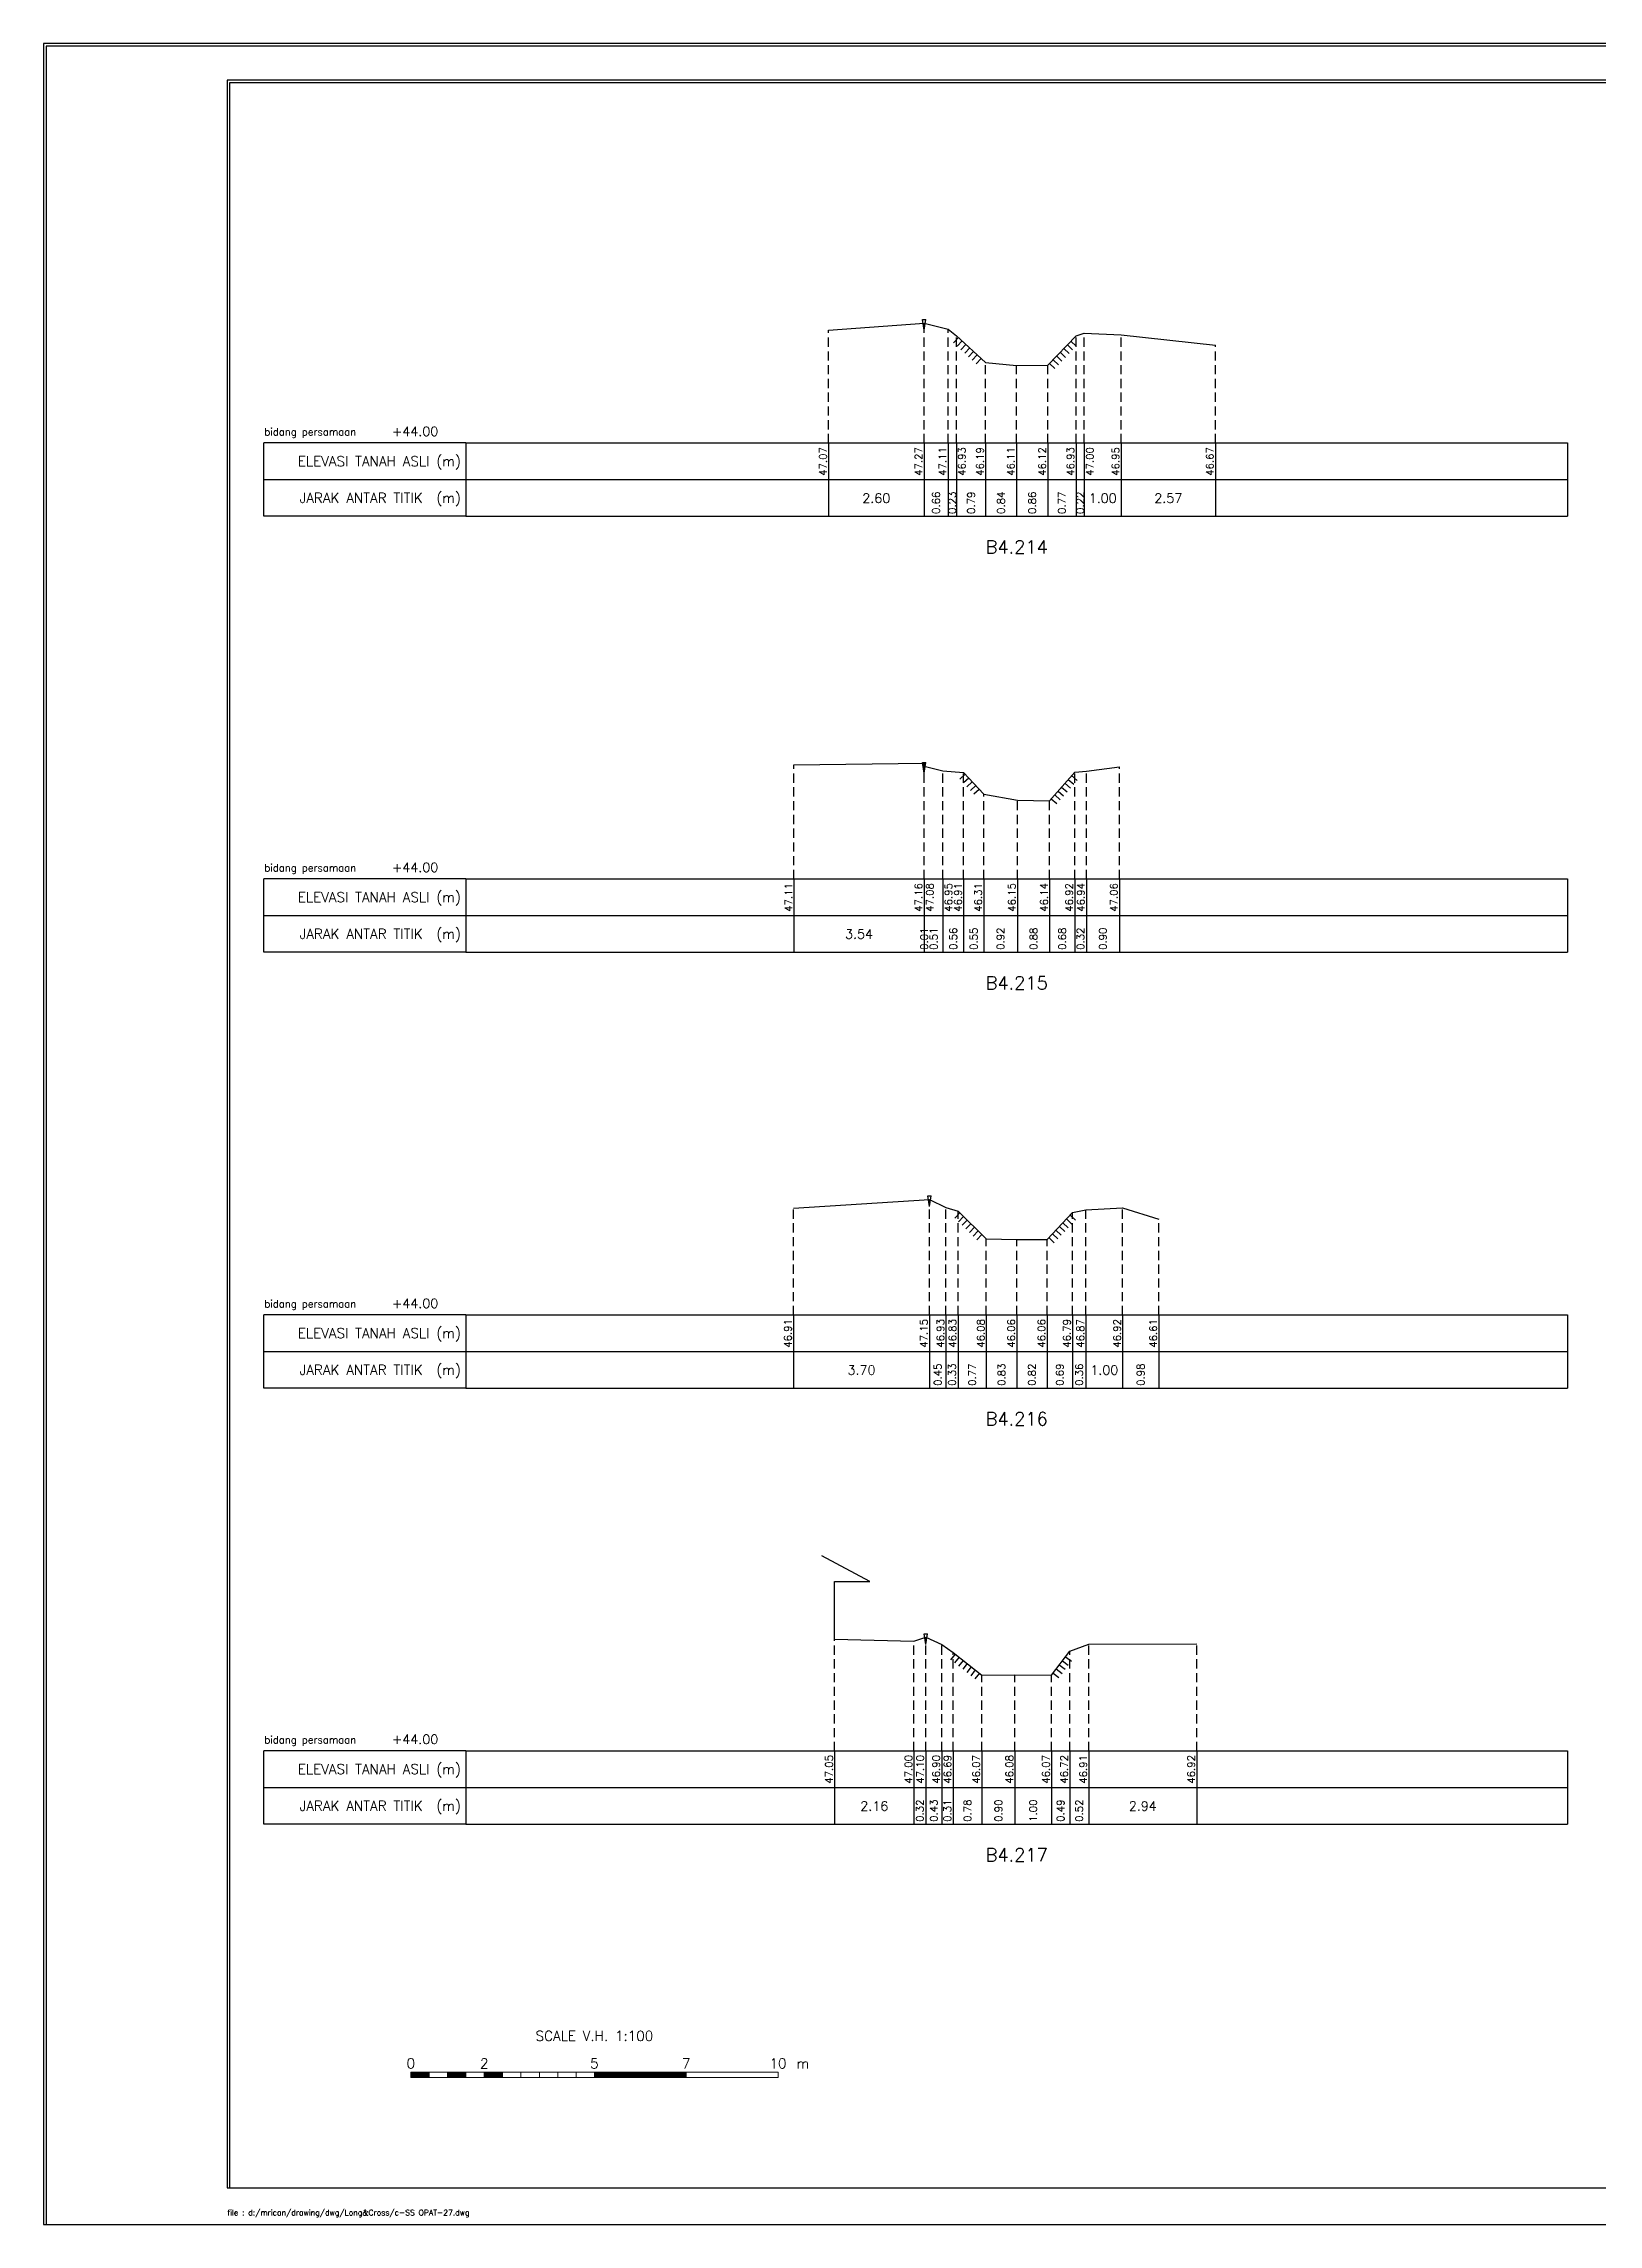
# Model space of a CAD drawing. Header units: inches. Extents: x -11 to 3175, y -842 to -783.
# Drawn here: x 2231 to 2273.3, y -842 to -782.6 of the extents above; entities that cross this region are included whole.
import ezdxf
from ezdxf.enums import TextEntityAlignment as Align

# ---------------------------------------------------------------- set-up
doc = ezdxf.new("R2010")
doc.units = ezdxf.units.IN
doc.header["$MEASUREMENT"] = 0
doc.linetypes.add('DASHED2', pattern=[0.375, 0.25, -0.125])
doc.layers.add('KOP', color=7, linetype='Continuous')
doc.layers.add('pelengkap', color=7, linetype='Continuous')
doc.styles.add('ARIAL', font='arial.ttf')
doc.styles.add('battang01', font='arial.ttf')
doc.styles.add('L100', font='simplex.shx', dxfattribs={"height": 0.254})
doc.styles.add('L140', font='simplex.shx', dxfattribs={"height": 0.356})
doc.styles.add('L60', font='simplex.shx', dxfattribs={"height": 0.152})
doc.styles.add('L80', font='simplex.shx', dxfattribs={"height": 0.203})
doc.styles.add('ROMANS-N', font='ROMANS.SHX', dxfattribs={"width": 0.8})
doc.styles.add('SONDU', font='arial.ttf')
doc.styles.get("Standard").update_dxf_attribs({"font": 'simplex.shx'})
doc.styles.add('STYLE1', font='arial.ttf', dxfattribs={"height": 0.2})

# ---------------------------------------------------------------- blocks, each defined once
blk = doc.blocks.new('kop')
at = {"layer": 'KOP'}
h = blk.add_hatch(color=3, dxfattribs=at)
h.paths.add_polyline_path([(609.87, 69.8), (591.81, 69.8), (591.81, 51.91), (609.87, 51.91)])
h.paths.add_polyline_path([(592.1, 52.25), (592.1, 69.5), (609.53, 69.5), (609.53, 52.25)], flags=16)
edge = h.paths.add_edge_path(flags=0)
edge.add_line((608.87, 52.91), (601.67, 52.91))
edge.add_ellipse((597.68, 52.92), major_axis=(2.82, 2.82), ratio=1, start_angle=314.84704, end_angle=495.15296)
edge.add_line((593.69, 52.91), (592.76, 52.91))
edge.add_line((592.76, 52.91), (592.76, 58.63))
edge.add_line((592.76, 58.63), (595.43, 58.63))
edge.add_ellipse((595.43, 63.37), major_axis=(-3.35, 3.35), ratio=1, start_angle=135, end_angle=315)
edge.add_line((595.43, 68.11), (595.43, 68.84))
edge.add_line((595.43, 68.84), (601.65, 68.84))
edge.add_line((601.65, 68.84), (601.65, 58.59))
edge.add_ellipse((604.86, 58.63), major_axis=(2.26, 2.26), ratio=1, start_angle=135.57378, end_angle=315)
edge.add_line((608.06, 58.63), (608.87, 58.63))
edge.add_line((608.87, 58.63), (608.87, 52.91))
h = blk.add_hatch(dxfattribs=at)
h.set_pattern_fill('ANSI31', color=21)
h.paths.add_polyline_path([(609.53, 69.5), (592.1, 69.5), (592.1, 52.25), (609.53, 52.25)])
edge = h.paths.add_edge_path(flags=16)
edge.add_line((608.06, 58.63), (608.87, 58.63))
edge.add_line((608.87, 58.63), (608.87, 52.91))
edge.add_line((608.87, 52.91), (601.67, 52.91))
edge.add_ellipse((597.68, 52.92), major_axis=(-2.82, 2.82), ratio=1, start_angle=224.84704, end_angle=405.15296)
edge.add_line((593.69, 52.91), (592.76, 52.91))
edge.add_line((592.76, 52.91), (592.76, 58.63))
edge.add_line((592.76, 58.63), (595.43, 58.63))
edge.add_ellipse((595.43, 63.37), major_axis=(-3.35, 3.35), ratio=1, start_angle=135, end_angle=315)
edge.add_line((595.43, 68.11), (595.43, 68.84))
edge.add_line((595.43, 68.84), (601.65, 68.84))
edge.add_line((601.65, 68.84), (601.65, 58.59))
edge.add_ellipse((604.86, 58.63), major_axis=(-2.26, 2.26), ratio=1, start_angle=45.57378, end_angle=225)
h = blk.add_hatch(color=3, dxfattribs=at)
edge = h.paths.add_edge_path()
edge.add_line((601.65, 68.84), (595.43, 68.84))
edge.add_line((595.43, 68.84), (595.43, 68.11))
edge.add_ellipse((595.43, 63.37), major_axis=(-3.35, 3.35), ratio=1, start_angle=135, end_angle=315, ccw=False)
edge.add_line((595.43, 58.63), (592.76, 58.63))
edge.add_line((592.76, 58.63), (592.76, 52.91))
edge.add_line((592.76, 52.91), (593.69, 52.91))
edge.add_ellipse((597.68, 52.92), major_axis=(-2.82, 2.82), ratio=1, start_angle=-135.15296, end_angle=45.15296, ccw=False)
edge.add_line((601.67, 52.91), (608.87, 52.91))
edge.add_line((608.87, 52.91), (608.87, 58.63))
edge.add_line((608.87, 58.63), (608.06, 58.63))
edge.add_ellipse((604.86, 58.63), major_axis=(2.26, 2.26), ratio=1, start_angle=134.42622, end_angle=315, ccw=False)
edge.add_line((601.65, 58.66), (601.65, 68.84))
h = blk.add_hatch(dxfattribs=at)
h.set_pattern_fill('ANSI31', color=41)
h.paths.add_polyline_path([(595.59, 25.44), (591.99, 25.44), (591.99, 22.12), (595.59, 22.12)])
h.paths.add_polyline_path([(594.83, 23.8), (595.49, 22.51), (594.95, 22.51), (594.37, 23.59), (594.37, 22.51), (593.85, 22.51), (593.85, 24.73), (593.24, 22.51), (592.84, 22.51), (592.12, 25.05), (592.67, 25.05), (593.03, 23.54), (593.41, 25.05), (594.37, 25.05), (594.37, 23.99), (594.89, 25.05), (595.46, 25.05)], flags=16)
at = {"color": 2}
blk.add_lwpolyline([(-49.29, -9.99), (790.69, -9.99), (790.69, 583.29), (-49.29, 583.29)], close=True, dxfattribs=at)
at = {"color": 6}
blk.add_lwpolyline([(0.65, 0), (780.7, 0), (780.7, 573.3), (0.65, 573.3)], close=True, dxfattribs=at)
at = {"layer": 'KOP', "color": 5}
for p, q in [((590.8, 70.96), (590.8, 29.98)), ((590.8, 70.96), (780.7, 70.96)), ((400.9, 29.98), (400.9, 0)), ((400.9, 29.98), (590.8, 29.98)), ((590.8, 29.98), (590.8, 0))]:
    blk.add_line(p, q, dxfattribs=at)
at = {"layer": 'KOP', "color": 3}
for p, q in [((591.81, 69.8), (609.87, 69.8)), ((591.81, 51.91), (591.81, 69.8)), ((592.1, 69.5), (609.53, 69.5)), ((592.1, 52.25), (592.1, 69.5)), ((595.43, 68.84), (595.43, 68.11)), ((595.43, 68.84), (601.65, 68.84)), ((601.65, 58.59), (601.65, 68.84)), ((609.53, 69.5), (609.53, 52.25)), ((609.87, 69.8), (609.87, 51.91)), ((592.76, 52.91), (592.76, 58.63)), ((595.43, 58.63), (592.76, 58.63)), ((608.87, 58.63), (608.06, 58.63)), ((608.87, 58.63), (608.87, 52.91)), ((609.87, 51.91), (591.81, 51.91)), ((609.53, 52.25), (592.1, 52.25)), ((593.69, 52.91), (592.76, 52.91)), ((608.87, 52.91), (601.67, 52.91)), ((720.73, 43.98), (780.7, 43.98)), ((720.73, 36.98), (780.7, 36.98)), ((415.9, 29.98), (415.9, 0)), ((430.89, 29.98), (430.89, 0)), ((545.83, 29.98), (545.83, 0)), ((560.82, 29.98), (560.82, 0)), ((575.81, 29.98), (575.81, 0)), ((655.77, 29.98), (655.77, 11.99)), ((675.76, 29.98), (675.76, 0)), ((705.74, 29.98), (705.74, 0)), ((400.9, 24.99), (590.8, 24.99)), ((655.77, 23.99), (720.73, 23.99)), ((720.73, 23.99), (780.7, 23.99)), ((400.9, 19.99), (590.8, 19.99)), ((655.77, 17.99), (720.73, 17.99)), ((720.73, 17.99), (780.7, 17.99)), ((740.72, 17.99), (740.72, 0)), ((400.9, 14.99), (590.8, 14.99)), ((590.8, 6), (720.73, 6))]:
    blk.add_line(p, q, dxfattribs=at)
at = {"layer": 'KOP', "color": 4}
for p, q in [((610.79, 70.96), (610.79, 50.97)), ((720.73, 70.96), (720.73, 0)), ((590.8, 50.97), (720.73, 50.97)), ((720.73, 50.97), (780.7, 50.97)), ((590.8, 29.98), (720.73, 29.98)), ((720.73, 29.98), (780.7, 29.98)), ((590.8, 11.99), (720.73, 11.99))]:
    blk.add_line(p, q, dxfattribs=at)
at = {"layer": 'KOP', "color": 41}
blk.add_line((595.59, 22.12), (591.99, 22.12), dxfattribs=at)
for points in [[(591.99, 25.44), (595.59, 25.44)], [(592.12, 25.05), (592.67, 25.05)], [(592.12, 25.05), (592.84, 22.51)], [(592.2, 25.44), (592.42, 25.44)], [(592.63, 25.44), (592.84, 25.44)], [(592.67, 25.05), (593.03, 23.54), (593.41, 25.05)], [(593.05, 25.44), (593.26, 25.44)], [(593.24, 22.51), (593.85, 24.73)], [(593.41, 25.05), (594.37, 25.05)], [(593.48, 25.44), (593.69, 25.44)], [(593.85, 22.51), (593.85, 24.73)], [(593.9, 25.44), (594.11, 25.44)], [(594.32, 25.44), (594.53, 25.44)], [(594.37, 25.05), (594.37, 23.99)], [(594.37, 23.99), (594.89, 25.05)], [(594.75, 25.44), (594.96, 25.44)], [(594.83, 23.8), (595.46, 25.05)], [(594.83, 23.8), (595.49, 22.51)], [(594.89, 25.05), (595.46, 25.05)], [(595.17, 25.44), (595.38, 25.44)], [(592.84, 22.51), (593.24, 22.51)], [(593.85, 22.51), (594.37, 22.51)], [(594.95, 22.51), (594.37, 23.59)], [(594.37, 23.59), (594.37, 22.51)], [(594.95, 22.51), (595.49, 22.51)]]:
    blk.add_lwpolyline(points, dxfattribs=at)
at = {"layer": 'KOP', "color": 42}
for points in [[(592.2, 29.11), (592.2, 25.44)], [(592.54, 29.11), (592.54, 25.44)], [(592.96, 29.11), (592.96, 25.44)], [(593.38, 29.11), (593.38, 25.44)], [(593.81, 29.11), (593.81, 25.44)], [(594.23, 29.11), (594.23, 25.44)], [(594.65, 29.11), (594.65, 25.44)], [(595.08, 29.11), (595.08, 25.44)], [(595.5, 29.11), (595.5, 25.44)]]:
    blk.add_lwpolyline(points, dxfattribs=at)
at = {"layer": 'KOP', "color": 3}
for centre, major_axis, start_param, end_param in [((595.43, 63.37), (-3.35, 3.35), 2.356194, 5.497787), ((597.68, 52.92), (-2.82, 2.82), 3.924321, 7.071253), ((604.86, 58.63), (-2.26, 2.26), 0.785398, 3.926991)]:
    blk.add_ellipse(centre, major_axis=major_axis, ratio=1, start_param=start_param, end_param=end_param, dxfattribs=at)
at = {"layer": 'KOP', "color": 5, "style": 'SONDU'}
for s, height, width, p, p2 in [('MINISTRY OF PUBLIC WORKS AND HOUSING', 3.4982, 0.971049, (612.49, 65.4), (715.58, 65.4)), ('DIRECTORATE GENERAL OF WATER RESOURCES', 2.7485, 1.100714, (612.33, 60.62), (715.42, 60.62)), ('DIRECTORATE OF IRRIGATION AND LOWLAND', 1.9989, 1.638753, (612.52, 56.15), (715.75, 56.15))]:
    blk.add_text(s, height=height, dxfattribs=dict(at, width=width)).set_placement(p, p2, align=Align.FIT)
at = {"layer": 'KOP', "color": 3, "style": 'ROMANS-N', "width": 1.832261}
blk.add_text('Jalan Pattimura No. 20 Kebayoran Baru, Jakarta Selatan', height=1.2493, dxfattribs=at).set_placement((612.79, 53.07), (715.58, 53.07), align=Align.FIT)
at = {"layer": 'KOP', "color": 5, "style": 'ARIAL'}
blk.add_text('Subject:', height=3.252, dxfattribs=at).set_placement((593.75, 45.87))
at = {"layer": 'KOP', "color": 3}
for s, height, style, p in [('Scheme', 1.999, 'battang01', (722.75, 46.66)), (':', 2, 'battang01', (740.37, 46.56)), ('D.I MRICAN', 1.999, 'battang01', (742.66, 46.66)), ('District', 1.999, 'battang01', (722.68, 39.97)), ('KEDIRI', 1.999, 'battang01', (742.66, 39.66)), (':', 2, 'battang01', (740.38, 39.87)), ('Province', 1.999, 'battang01', (722.75, 32.66)), (':', 2, 'battang01', (740.37, 32.57)), ('EAST JAVA', 1.999, 'battang01', (742.66, 32.66)), ('Prepared by', 1.9989, 'battang01', (657.14, 25.79)), ('No. of Sheet ', 1.9989, 'battang01', (722.52, 26.68)), (':', 2, 'battang01', (740.38, 25.62)), ('in joint venture with:', 1.2493, 'SONDU', (597.56, 21.07)), ('Checked by', 1.999, 'battang01', (657.14, 19.79)), ('Register', 1.999, 'battang01', (722.52, 20.02)), (':', 2, 'battang01', (740.36, 19.92)), ('Team Leader', 1.9989, 'battang01', (657.14, 13.79)), ('Yoo, Kang-Keun', 1.9989, 'battang01', (677.26, 13.79)), ('Date :', 1.999, 'battang01', (722.52, 13.49)), ('No. of Contract :', 1.9989, 'battang01', (743.52, 13.49)), ('No.', 2, 'STYLE1', (404.73, 6.99)), ('Date', 2, 'STYLE1', (417.78, 6.99)), ('Revised', 2, 'STYLE1', (483.04, 7.17)), ('Drawn', 2, 'STYLE1', (550.92, 7.18)), ('Checked', 2, 'STYLE1', (562.62, 7.11)), ('Approv.', 2, 'STYLE1', (578.86, 7.21)), ('Acknowledge by', 1.9989, 'battang01', (592.18, 7.8)), (':', 2, 'battang01', (612.76, 7.81)), ('Approved by', 1.9989, 'battang01', (592.18, 1.8)), (':', 2, 'battang01', (612.81, 1.77)), ('Directorate of Irrigations and Lowlands', 1.9989, 'battang01', (614.08, 1.59))]:
    blk.add_text(s, height=height, dxfattribs=dict(at, style=style)).set_placement(p)
at = {"layer": 'KOP', "color": 6, "style": 'SONDU'}
blk.add_text('PT. VIRAMA KARYA (Persero)', height=2.5809, dxfattribs=at).set_placement((597.36, 26.15))
at = {"layer": 'KOP', "color": 42, "style": 'SONDU'}
blk.add_text('VIRAMA', height=0.942, dxfattribs=at).set_placement((591.3, 21.04))
at = {"layer": 'KOP', "color": 4, "style": 'SONDU'}
for s, p in [('Korean Rural Community Corporation', (592.02, 18.86)), ('PT. Wiratman', (592.02, 16.86)), ('PT. Terasis Erojaya', (591.94, 12.59)), ('PT. Tuah Agung Anugrah', (592, 14.73))]:
    blk.add_text(s, height=1.4992, dxfattribs=at).set_placement(p)
at = {"layer": 'KOP', "color": 3, "insert": (719.86, 60.77), "char_height": 2.4987, "width": 61.4394, "attachment_point": 4, "style": 'SONDU'}
blk.add_mtext('\\pi1.9124;Project Preparation Consultant (PPC)\\P\\pi3.0493;Firm For Develompent of the Mrican \\P\\pi7.7731;Irrigation System In East Java', dxfattribs=at)
at = {"layer": 'KOP', "color": 2, "insert": (597.57, 24.25), "char_height": 0.9995, "width": 48.7181, "attachment_point": 1, "style": 'SONDU'}
blk.add_mtext('Jl. Hang Tuah Raya No.26, Kebayoran Baru Jakarta Selatan 12120 Indonesia', dxfattribs=at)
blk = doc.blocks.new('*X6')
at = {"color": 0}
for p, q in [((20000, 6250), (25000, 6250)), ((20000, 6200), (25000, 6200)), ((20000, 6150), (25000, 6150)), ((20000, 6100), (25000, 6100)), ((20000, 6050), (25000, 6050))]:
    blk.add_line(p, q, dxfattribs=at)
blk = doc.blocks.new('*X5')
at = {"color": 0}
for p, q in [((14000, 6250), (15000, 6250)), ((14000, 6200), (15000, 6200)), ((14000, 6150), (15000, 6150)), ((14000, 6100), (15000, 6100)), ((14000, 6050), (15000, 6050))]:
    blk.add_line(p, q, dxfattribs=at)
blk = doc.blocks.new('*X3')
at = {"color": 0}
for p, q in [((10000, 6250), (11000, 6250)), ((10000, 6200), (11000, 6200)), ((10000, 6150), (11000, 6150)), ((10000, 6100), (11000, 6100)), ((10000, 6050), (11000, 6050))]:
    blk.add_line(p, q, dxfattribs=at)
blk = doc.blocks.new('*X4')
at = {"color": 0}
for p, q in [((12000, 6250), (13000, 6250)), ((12000, 6200), (13000, 6200)), ((12000, 6150), (13000, 6150)), ((12000, 6100), (13000, 6100)), ((12000, 6050), (13000, 6050))]:
    blk.add_line(p, q, dxfattribs=at)
blk = doc.blocks.new('c100')
at = {"color": 2}
blk.add_lwpolyline([(-5, -1), (79.1, -1), (79.1, 58.4), (-5, 58.4)], close=True, dxfattribs=at)
at = {"color": 6}
blk.add_lwpolyline([(0, 0), (78.1, 0), (78.1, 57.4), (0, 57.4)], close=True, dxfattribs=at)
at = {"color": 3, "lineweight": 0}
for points in [[(5, 3), (5.5, 3), (5.5, 3.15), (5, 3.15)], [(5.5, 3), (6, 3), (6, 3.15), (5.5, 3.15)], [(6, 3), (6.5, 3), (6.5, 3.15), (6, 3.15)], [(6.5, 3), (7, 3), (7, 3.15), (6.5, 3.15)], [(7, 3), (7.5, 3), (7.5, 3.15), (7, 3.15)], [(7.5, 3), (8, 3), (8, 3.15), (7.5, 3.15)], [(8, 3), (8.5, 3), (8.5, 3.15), (8, 3.15)], [(8.5, 3), (9, 3), (9, 3.15), (8.5, 3.15)], [(9, 3), (9.5, 3), (9.5, 3.15), (9, 3.15)], [(9.5, 3), (10, 3), (10, 3.15), (9.5, 3.15)], [(10, 3), (12.5, 3), (12.5, 3.15), (10, 3.15)], [(12.5, 3), (15, 3), (15, 3.15), (12.5, 3.15)]]:
    blk.add_lwpolyline(points, close=True, dxfattribs=at)
at = {"color": 1, "lineweight": 0, "xscale": 0.0005, "yscale": 0.0005, "zscale": 0.0005}
for name in ['*X3', '*X4', '*X5', '*X6']:
    blk.add_blockref(name, (0, 0), dxfattribs=at)
at = {"color": 3}
for s, p in [('SCALE V.H. 1:100', (10, 4)), ('0', (5, 3.25)), ('2', (7, 3.25)), ('5', (10, 3.25)), ('7', (12.5, 3.25)), ('10', (15, 3.25))]:
    blk.add_text(s, height=0.27, dxfattribs=at).set_placement(p, align=Align.CENTER)
blk.add_text('m', height=0.27, dxfattribs=at).set_placement((15.5, 3.25))
blk = doc.blocks.new('das2')
at = {"color": 5, "linetype": 'Continuous'}
for q in [(0, 1), (17.75, 1)]:
    blk.add_line((2.75, 1), q, dxfattribs=at)
at = {"color": 3, "linetype": 'Continuous'}
for p, q in [((2.75, 1), (2.75, 0)), ((17.75, 1), (17.75, 0)), ((0, 0.5), (17.75, 0.5)), ((2.75, 0), (0, 0)), ((2.75, 0), (17.75, 0))]:
    blk.add_line(p, q, dxfattribs=at)
blk.add_lwpolyline([(0, 0), (0, 1)], dxfattribs=at)
blk.add_text('bidang persamaan', height=0.1, dxfattribs=at).set_placement((0.005, 1.1))
at = {"color": 5, "linetype": 'Continuous'}
for s, p in [('ELEVASI TANAH ASLI (m)', (2.683, 0.683)), ('JARAK ANTAR TITIK  (m)', (2.683, 0.183))]:
    blk.add_text(s, height=0.135, dxfattribs=at).set_placement(p, align=Align.RIGHT)
blk = doc.blocks.new('gbrpatok')
at = {"color": 2, "linetype": 'Continuous'}
for p, q in [((-0.00045, 0.00096), (0.00045, 0.00096)), ((0, -0.00196), (-0.00045, 0.00096)), ((0, -0.00196), (0.00045, 0.00096))]:
    blk.add_line(p, q, dxfattribs=at)
blk = doc.blocks.new('rumahki')
at = {"color": 3, "linetype": 'Continuous'}
blk.add_lwpolyline([(0, 0), (0, 0.01576), (0.00962, 0.01576), (-0.0035, 0.02271)], dxfattribs=at)

msp = doc.modelspace()

# ---------------------------------------------------------------- linework, layer by layer
at = {"color": 2, "linetype": 'Continuous', "lineweight": -3}
for p, q in [((2252.377, -790.408), (2254.976, -790.213)), ((2254.976, -790.213), (2255.631, -790.375)), ((2255.631, -790.375), (2255.86, -790.555)), ((2255.86, -790.555), (2256.653, -791.29)), ((2258.347, -791.361), (2259.116, -790.557)), ((2259.116, -790.557), (2259.341, -790.483)), ((2259.341, -790.483), (2260.345, -790.528)), ((2260.345, -790.528), (2262.912, -790.813)), ((2256.653, -791.29), (2257.491, -791.368)), ((2257.491, -791.368), (2258.347, -791.361)), ((2251.435, -802.244), (2254.978, -802.202)), ((2254.978, -802.202), (2254.983, -802.28)), ((2254.983, -802.28), (2255.492, -802.409)), ((2255.492, -802.409), (2256.053, -802.449)), ((2256.053, -802.449), (2256.603, -803.043)), ((2258.396, -803.221), (2259.08, -802.44)), ((2259.08, -802.44), (2259.4, -802.413)), ((2259.4, -802.413), (2260.296, -802.296)), ((2256.603, -803.043), (2257.52, -803.209)), ((2257.52, -803.209), (2258.396, -803.221)), ((2251.422, -814.32), (2255.123, -814.083)), ((2255.123, -814.083), (2255.574, -814.306)), ((2255.574, -814.306), (2255.904, -814.399)), ((2259.02, -814.442), (2259.385, -814.364)), ((2259.385, -814.364), (2260.385, -814.309)), ((2260.385, -814.309), (2261.369, -814.622)), ((2255.904, -814.399), (2256.673, -815.155)), ((2258.326, -815.173), (2259.02, -814.442)), ((2256.673, -815.155), (2257.503, -815.173)), ((2257.503, -815.173), (2258.326, -815.173)), ((2252.542, -826.061), (2254.703, -826.112)), ((2254.703, -826.112), (2255.024, -826.008)), ((2255.024, -826.008), (2255.457, -826.207)), ((2255.457, -826.207), (2255.768, -826.42)), ((2258.943, -826.386), (2259.464, -826.194)), ((2259.464, -826.194), (2262.403, -826.185)), ((2255.768, -826.42), (2256.55, -827.036)), ((2258.449, -827.039), (2258.943, -826.386)), ((2256.55, -827.036), (2257.452, -827.031)), ((2257.452, -827.031), (2258.449, -827.039))]:
    msp.add_line(p, q, dxfattribs=at)
at = {"color": 1, "linetype": 'DASHED2', "lineweight": -3}
for p, q in [((2252.377, -793.482), (2252.377, -790.408)), ((2254.976, -793.482), (2254.976, -790.213)), ((2255.631, -793.482), (2255.631, -790.375)), ((2255.86, -793.482), (2255.86, -790.555)), ((2259.116, -793.482), (2259.116, -790.557)), ((2259.341, -793.482), (2259.341, -790.483)), ((2260.345, -793.482), (2260.345, -790.528)), ((2262.912, -793.482), (2262.912, -790.813)), ((2256.653, -793.482), (2256.653, -791.29)), ((2257.491, -793.482), (2257.491, -791.368)), ((2258.347, -793.482), (2258.347, -791.361)), ((2251.435, -805.357), (2251.435, -802.244)), ((2254.978, -805.357), (2254.978, -802.202)), ((2254.983, -805.357), (2254.983, -802.28)), ((2255.492, -805.357), (2255.492, -802.409)), ((2256.053, -805.357), (2256.053, -802.449)), ((2259.08, -805.357), (2259.08, -802.44)), ((2259.4, -805.357), (2259.4, -802.413)), ((2260.296, -805.357), (2260.296, -802.296)), ((2256.603, -805.357), (2256.603, -803.043)), ((2257.52, -805.357), (2257.52, -803.209)), ((2258.396, -805.357), (2258.396, -803.221)), ((2251.422, -817.232), (2251.422, -814.32)), ((2255.123, -817.232), (2255.123, -814.083)), ((2255.574, -817.232), (2255.574, -814.306)), ((2259.385, -817.232), (2259.385, -814.364)), ((2260.385, -817.232), (2260.385, -814.309)), ((2255.904, -817.232), (2255.904, -814.399)), ((2259.02, -817.232), (2259.02, -814.442)), ((2261.369, -817.232), (2261.369, -814.622)), ((2256.673, -817.232), (2256.673, -815.155)), ((2257.503, -817.232), (2257.503, -815.173)), ((2258.326, -817.232), (2258.326, -815.173)), ((2252.542, -829.107), (2252.542, -826.061)), ((2254.703, -829.107), (2254.703, -826.112)), ((2255.024, -829.107), (2255.024, -826.008)), ((2255.457, -829.107), (2255.457, -826.207)), ((2259.464, -829.107), (2259.464, -826.194)), ((2262.403, -829.107), (2262.403, -826.185)), ((2255.768, -829.107), (2255.768, -826.42)), ((2258.943, -829.107), (2258.943, -826.386)), ((2256.55, -829.107), (2256.55, -827.036)), ((2257.452, -829.107), (2257.452, -827.031)), ((2258.449, -829.107), (2258.449, -827.039))]:
    msp.add_line(p, q, dxfattribs=at)
at = {"color": 1, "linetype": 'Continuous', "lineweight": -3}
for p, q in [((2252.377, -793.482), (2252.377, -795.482)), ((2254.976, -793.482), (2254.976, -795.482)), ((2255.631, -793.482), (2255.631, -795.482)), ((2255.86, -793.482), (2255.86, -795.482)), ((2256.653, -793.482), (2256.653, -795.482)), ((2257.491, -793.482), (2257.491, -795.482)), ((2258.347, -793.482), (2258.347, -795.482)), ((2259.116, -793.482), (2259.116, -795.482)), ((2259.341, -793.482), (2259.341, -795.482)), ((2260.345, -793.482), (2260.345, -795.482)), ((2262.912, -793.482), (2262.912, -795.482)), ((2251.435, -805.357), (2251.435, -807.357)), ((2254.978, -805.357), (2254.978, -807.357)), ((2254.983, -805.357), (2254.983, -807.357)), ((2255.492, -805.357), (2255.492, -807.357)), ((2256.053, -805.357), (2256.053, -807.357)), ((2256.603, -805.357), (2256.603, -807.357)), ((2257.52, -805.357), (2257.52, -807.357)), ((2258.396, -805.357), (2258.396, -807.357)), ((2259.08, -805.357), (2259.08, -807.357)), ((2259.4, -805.357), (2259.4, -807.357)), ((2260.296, -805.357), (2260.296, -807.357)), ((2251.422, -817.232), (2251.422, -819.232)), ((2255.123, -817.232), (2255.123, -819.232)), ((2255.574, -817.232), (2255.574, -819.232)), ((2255.904, -817.232), (2255.904, -819.232)), ((2256.673, -817.232), (2256.673, -819.232)), ((2257.503, -817.232), (2257.503, -819.232)), ((2258.326, -817.232), (2258.326, -819.232)), ((2259.02, -817.232), (2259.02, -819.232)), ((2259.385, -817.232), (2259.385, -819.232)), ((2260.385, -817.232), (2260.385, -819.232)), ((2261.369, -817.232), (2261.369, -819.232)), ((2252.542, -829.107), (2252.542, -831.107)), ((2254.703, -829.107), (2254.703, -831.107)), ((2255.024, -829.107), (2255.024, -831.107)), ((2255.457, -829.107), (2255.457, -831.107)), ((2255.768, -829.107), (2255.768, -831.107)), ((2256.55, -829.107), (2256.55, -831.107)), ((2257.452, -829.107), (2257.452, -831.107)), ((2258.449, -829.107), (2258.449, -831.107)), ((2258.943, -829.107), (2258.943, -831.107)), ((2259.464, -829.107), (2259.464, -831.107)), ((2262.403, -829.107), (2262.403, -831.107))]:
    msp.add_line(p, q, dxfattribs=at)
at = {"layer": 'pelengkap', "color": 1, "linetype": 'Continuous', "lineweight": -3}
for p, q in [((2255.912, -790.603), (2255.776, -790.75)), ((2256.014, -790.698), (2255.878, -790.845)), ((2256.117, -790.793), (2255.981, -790.94)), ((2256.22, -790.889), (2256.084, -791.035)), ((2256.322, -790.984), (2256.186, -791.13)), ((2256.425, -791.079), (2256.289, -791.226)), ((2256.528, -791.174), (2256.392, -791.321)), ((2258.589, -791.109), (2258.733, -791.247)), ((2258.685, -791.007), (2258.83, -791.146)), ((2258.782, -790.906), (2258.927, -791.045)), ((2258.879, -790.805), (2259.024, -790.943)), ((2258.976, -790.704), (2259.12, -790.842)), ((2258.395, -791.311), (2258.539, -791.449)), ((2258.492, -791.21), (2258.636, -791.348)), ((2256.101, -802.501), (2255.954, -802.637)), ((2256.196, -802.604), (2256.049, -802.739)), ((2256.291, -802.706), (2256.144, -802.842)), ((2256.386, -802.809), (2256.239, -802.945)), ((2256.481, -802.912), (2256.334, -803.048)), ((2258.535, -803.063), (2258.685, -803.195)), ((2258.627, -802.958), (2258.777, -803.09)), ((2258.719, -802.853), (2258.87, -802.984)), ((2258.811, -802.747), (2258.962, -802.879)), ((2258.903, -802.642), (2259.054, -802.774)), ((2258.996, -802.536), (2259.146, -802.668)), ((2258.443, -803.169), (2258.593, -803.3)), ((2255.953, -814.449), (2255.813, -814.591)), ((2256.053, -814.547), (2255.913, -814.689)), ((2256.153, -814.645), (2256.013, -814.787)), ((2256.253, -814.743), (2256.113, -814.886)), ((2256.353, -814.841), (2256.213, -814.984)), ((2256.453, -814.939), (2256.313, -815.082)), ((2258.567, -814.92), (2258.712, -815.057)), ((2258.664, -814.818), (2258.809, -814.956)), ((2258.76, -814.716), (2258.905, -814.854)), ((2258.856, -814.615), (2259.001, -814.753)), ((2258.953, -814.513), (2259.098, -814.651)), ((2256.553, -815.037), (2256.412, -815.18)), ((2258.374, -815.123), (2258.52, -815.26)), ((2258.471, -815.021), (2258.616, -815.159)), ((2255.823, -826.464), (2255.699, -826.621)), ((2255.933, -826.55), (2255.809, -826.707)), ((2256.043, -826.637), (2255.919, -826.794)), ((2256.153, -826.724), (2256.029, -826.881)), ((2256.263, -826.81), (2256.139, -826.967)), ((2258.66, -826.76), (2258.82, -826.881)), ((2258.745, -826.648), (2258.904, -826.769)), ((2258.829, -826.537), (2258.989, -826.657)), ((2256.373, -826.897), (2256.249, -827.054)), ((2256.483, -826.983), (2256.359, -827.14)), ((2258.491, -826.984), (2258.651, -827.104)), ((2258.576, -826.872), (2258.735, -826.992))]:
    msp.add_line(p, q, dxfattribs=at)

# ---------------------------------------------------------------- block references
at = {"color": 2, "linetype": 'Continuous', "lineweight": -3}
msp.add_blockref('c100', (2236, -841), dxfattribs=at)
for name, p, xscale, yscale, zscale in [('kop', (2236, -841), 0.1, 0.1, 0.1), ('das2', (2237, -795.475), 2, 2, 2), ('das2', (2237, -807.35), 2, 2, 2), ('das2', (2237, -819.225), 2, 2, 2), ('das2', (2237, -831.1), 2, 2, 2)]:
    msp.add_blockref(name, p, dxfattribs=dict(at, xscale=xscale, yscale=yscale, zscale=zscale))
at = {"color": 1, "linetype": 'Continuous', "lineweight": -3, "xscale": 100, "yscale": 100, "zscale": 100}
for p in [(2254.976, -790.213), (2254.983, -802.28), (2255.123, -814.083), (2255.024, -826.008)]:
    msp.add_blockref('gbrpatok', p, dxfattribs=at)
at = {"layer": 'pelengkap', "color": 1, "linetype": 'Continuous', "lineweight": -3, "xscale": 100, "yscale": 100, "zscale": 100}
msp.add_blockref('rumahki', (2252.542, -826.061), dxfattribs=at)

# ---------------------------------------------------------------- texts
at = {"color": 3, "linetype": 'Continuous', "lineweight": -3, "style": 'L100'}
for s, p in [('+44.00', (2241.116, -793.29)), ('2.60', (2253.676, -795.107)), ('1.00', (2259.843, -795.107)), ('2.57', (2261.629, -795.107)), ('+44.00', (2241.116, -805.165)), ('3.54', (2253.207, -806.982)), ('+44.00', (2241.116, -817.04)), ('3.70', (2253.273, -818.857)), ('1.00', (2259.885, -818.857)), ('+44.00', (2241.116, -828.915)), ('2.16', (2253.622, -830.732)), ('2.94', (2260.934, -830.732))]:
    msp.add_text(s, height=0.254, dxfattribs=at).set_placement(p, align=Align.CENTER)
at = {"color": 3, "linetype": 'Continuous', "lineweight": -3, "style": 'L80'}
for s, p in [('47.07', (2252.327, -793.982)), ('47.27', (2254.926, -793.982)), ('47.11', (2255.581, -793.982)), ('46.93', (2256.11, -793.982)), ('46.19', (2256.602, -793.982)), ('46.11', (2257.441, -793.982)), ('46.12', (2258.296, -793.982)), ('46.93', (2259.066, -793.982)), ('47.00', (2259.591, -793.982)), ('46.95', (2260.295, -793.982)), ('46.67', (2262.862, -793.982)), ('47.11', (2251.385, -805.857)), ('47.16', (2254.928, -805.857)), ('47.08', (2255.233, -805.857)), ('46.95', (2255.742, -805.857)), ('46.91', (2256.003, -805.857)), ('46.31', (2256.553, -805.857)), ('46.15', (2257.47, -805.857)), ('46.14', (2258.346, -805.857)), ('46.92', (2259.03, -805.857)), ('46.94', (2259.35, -805.857)), ('47.06', (2260.246, -805.857)), ('46.91', (2251.372, -817.732)), ('47.15', (2255.073, -817.732)), ('46.93', (2255.524, -817.732)), ('46.83', (2255.853, -817.732)), ('46.08', (2256.623, -817.732)), ('46.06', (2257.453, -817.732)), ('46.06', (2258.276, -817.732)), ('46.79', (2258.97, -817.732)), ('46.87', (2259.335, -817.732)), ('46.92', (2260.335, -817.732)), ('46.61', (2261.319, -817.732)), ('47.05', (2252.491, -829.607)), ('47.00', (2254.653, -829.607)), ('47.10', (2254.974, -829.607)), ('46.90', (2255.407, -829.607)), ('46.69', (2255.718, -829.607)), ('46.07', (2256.5, -829.607)), ('46.08', (2257.402, -829.607)), ('46.07', (2258.399, -829.607)), ('46.72', (2258.892, -829.607)), ('46.91', (2259.414, -829.607)), ('46.92', (2262.353, -829.607))]:
    msp.add_text(s, height=0.203, rotation=90, dxfattribs=at).set_placement(p, align=Align.CENTER)
for s, p in [('0.66', (2255.303, -795.107)), ('0.23', (2255.746, -795.107)), ('0.79', (2256.257, -795.107)), ('0.84', (2257.072, -795.107)), ('0.86', (2257.919, -795.107)), ('0.77', (2258.731, -795.107)), ('0.22', (2259.229, -795.107)), ('0.01', (2254.981, -806.982)), ('0.51', (2255.238, -806.982)), ('0.56', (2255.773, -806.982)), ('0.55', (2256.328, -806.982)), ('0.92', (2257.061, -806.982)), ('0.88', (2257.958, -806.982)), ('0.68', (2258.738, -806.982)), ('0.32', (2259.24, -806.982)), ('0.90', (2259.848, -806.982)), ('0.45', (2255.349, -818.857)), ('0.33', (2255.739, -818.857)), ('0.77', (2256.288, -818.857)), ('0.83', (2257.088, -818.857)), ('0.82', (2257.915, -818.857)), ('0.69', (2258.673, -818.857)), ('0.36', (2259.202, -818.857)), ('0.98', (2260.877, -818.857)), ('0.32', (2254.864, -830.732)), ('0.43', (2255.241, -830.732)), ('0.31', (2255.612, -830.732)), ('0.78', (2256.159, -830.732)), ('0.90', (2257.001, -830.732)), ('1.00', (2257.951, -830.732)), ('0.49', (2258.696, -830.732)), ('0.52', (2259.203, -830.732))]:
    msp.add_text(s, height=0.203, rotation=90, dxfattribs=at).set_placement(p, align=Align.MIDDLE_CENTER)
at = {"color": 4, "linetype": 'Continuous', "lineweight": -3, "style": 'L140'}
for s, p in [('B4.214', (2257.5, -796.487)), ('B4.215', (2257.5, -808.362)), ('B4.216', (2257.5, -820.237)), ('B4.217', (2257.5, -832.112))]:
    msp.add_text(s, height=0.356, dxfattribs=at).set_placement(p, align=Align.CENTER)
at = {"color": 2, "linetype": 'Continuous', "lineweight": -3, "style": 'L60'}
msp.add_text('file : d:/mrican/drawing/dwg/Long&Cross/c-SS OPAT-27.dwg', height=0.152, dxfattribs=at).set_placement((2236, -841.8), align=Align.BOTTOM_LEFT)

doc.saveas('drawing.dxf')
